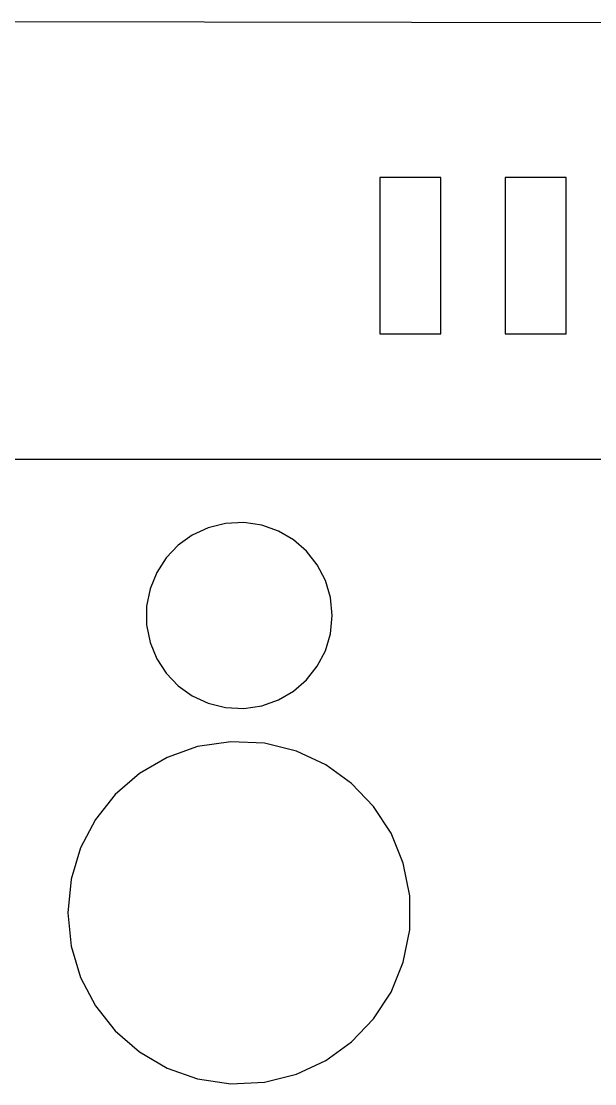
# Model space of a CAD drawing. Header units: metres. Extents: x 1590 to 2032, y 1171 to 1416.
# Drawn here: x 1743.3 to 1780, y 1287.4 to 1355.4 of the extents above; entities that cross this region are included whole.
import ezdxf

# ---------------------------------------------------------------- set-up
doc = ezdxf.new("R2010")
doc.units = ezdxf.units.M

msp = doc.modelspace()

# ---------------------------------------------------------------- linework, layer by layer
at = {"layer": 'COMPONENT1'}
for p, q in [((1727.229, 1355.38), (1782.228, 1355.305)), ((1770.127, 1345.385), (1766.227, 1345.385)), ((1766.227, 1345.385), (1766.227, 1335.385)), ((1770.127, 1335.385), (1770.127, 1345.385)), ((1778.127, 1345.385), (1774.227, 1345.385)), ((1774.227, 1345.385), (1774.227, 1335.385)), ((1778.127, 1335.385), (1778.127, 1345.385)), ((1766.227, 1335.385), (1770.127, 1335.385)), ((1774.227, 1335.385), (1778.127, 1335.385)), ((1727.229, 1327.38), (1782.228, 1327.38)), ((1755.241, 1322.99), (1754.226, 1322.517)), ((1756.35, 1323.265), (1755.241, 1322.99)), ((1757.526, 1323.322), (1756.35, 1323.265)), ((1758.673, 1323.153), (1757.526, 1323.322)), ((1759.737, 1322.777), (1758.673, 1323.153)), ((1760.698, 1322.214), (1759.737, 1322.777)), ((1754.226, 1322.517), (1753.325, 1321.87)), ((1761.533, 1321.488), (1760.698, 1322.214)), ((1753.325, 1321.87), (1752.561, 1321.07)), ((1762.22, 1320.62), (1761.533, 1321.488)), ((1752.561, 1321.07), (1751.956, 1320.139)), ((1751.956, 1320.139), (1751.531, 1319.098)), ((1762.738, 1319.631), (1762.22, 1320.62)), ((1763.065, 1318.544), (1762.738, 1319.631)), ((1751.531, 1319.098), (1751.308, 1317.97)), ((1763.179, 1317.38), (1763.065, 1318.544)), ((1751.308, 1317.97), (1751.308, 1316.79)), ((1763.065, 1316.216), (1763.179, 1317.38)), ((1751.308, 1316.79), (1751.531, 1315.661)), ((1762.738, 1315.129), (1763.065, 1316.216)), ((1751.531, 1315.661), (1751.956, 1314.621)), ((1751.956, 1314.621), (1752.561, 1313.689)), ((1762.22, 1314.14), (1762.738, 1315.129)), ((1761.533, 1313.271), (1762.22, 1314.14)), ((1752.561, 1313.689), (1753.325, 1312.889)), ((1760.698, 1312.545), (1761.533, 1313.271)), ((1753.325, 1312.889), (1754.226, 1312.242)), ((1759.737, 1311.983), (1760.698, 1312.545)), ((1754.226, 1312.242), (1755.241, 1311.77)), ((1758.673, 1311.606), (1759.737, 1311.983)), ((1755.241, 1311.77), (1756.35, 1311.494)), ((1756.35, 1311.494), (1757.526, 1311.437)), ((1757.526, 1311.437), (1758.673, 1311.606)), ((1756.682, 1309.316), (1754.572, 1309.005)), ((1758.847, 1309.211), (1756.682, 1309.316)), ((1760.887, 1308.704), (1758.847, 1309.211)), ((1754.572, 1309.005), (1752.613, 1308.312)), ((1762.756, 1307.835), (1760.887, 1308.704)), ((1752.613, 1308.312), (1750.845, 1307.277)), ((1764.413, 1306.644), (1762.756, 1307.835)), ((1750.845, 1307.277), (1749.308, 1305.94)), ((1765.819, 1305.171), (1764.413, 1306.644)), ((1749.308, 1305.94), (1748.043, 1304.342)), ((1766.933, 1303.457), (1765.819, 1305.171)), ((1748.043, 1304.342), (1747.09, 1302.522)), ((1767.715, 1301.542), (1766.933, 1303.457)), ((1747.09, 1302.522), (1746.488, 1300.522)), ((1768.126, 1299.466), (1767.715, 1301.542)), ((1746.488, 1300.522), (1746.279, 1298.38)), ((1768.126, 1297.294), (1768.126, 1299.466)), ((1746.279, 1298.38), (1746.488, 1296.238)), ((1767.715, 1295.217), (1768.126, 1297.294)), ((1746.488, 1296.238), (1747.09, 1294.237)), ((1766.933, 1293.302), (1767.715, 1295.217)), ((1747.09, 1294.237), (1748.043, 1292.417)), ((1765.819, 1291.588), (1766.933, 1293.302)), ((1748.043, 1292.417), (1749.308, 1290.819)), ((1764.413, 1290.116), (1765.819, 1291.588)), ((1749.308, 1290.819), (1750.845, 1289.482)), ((1750.845, 1289.482), (1752.613, 1288.447)), ((1762.756, 1288.925), (1764.413, 1290.116)), ((1760.887, 1288.056), (1762.756, 1288.925)), ((1752.613, 1288.447), (1754.572, 1287.754)), ((1754.572, 1287.754), (1756.682, 1287.443)), ((1756.682, 1287.443), (1758.847, 1287.549)), ((1758.847, 1287.549), (1760.887, 1288.056))]:
    msp.add_line(p, q, dxfattribs=at)

doc.saveas('drawing.dxf')
